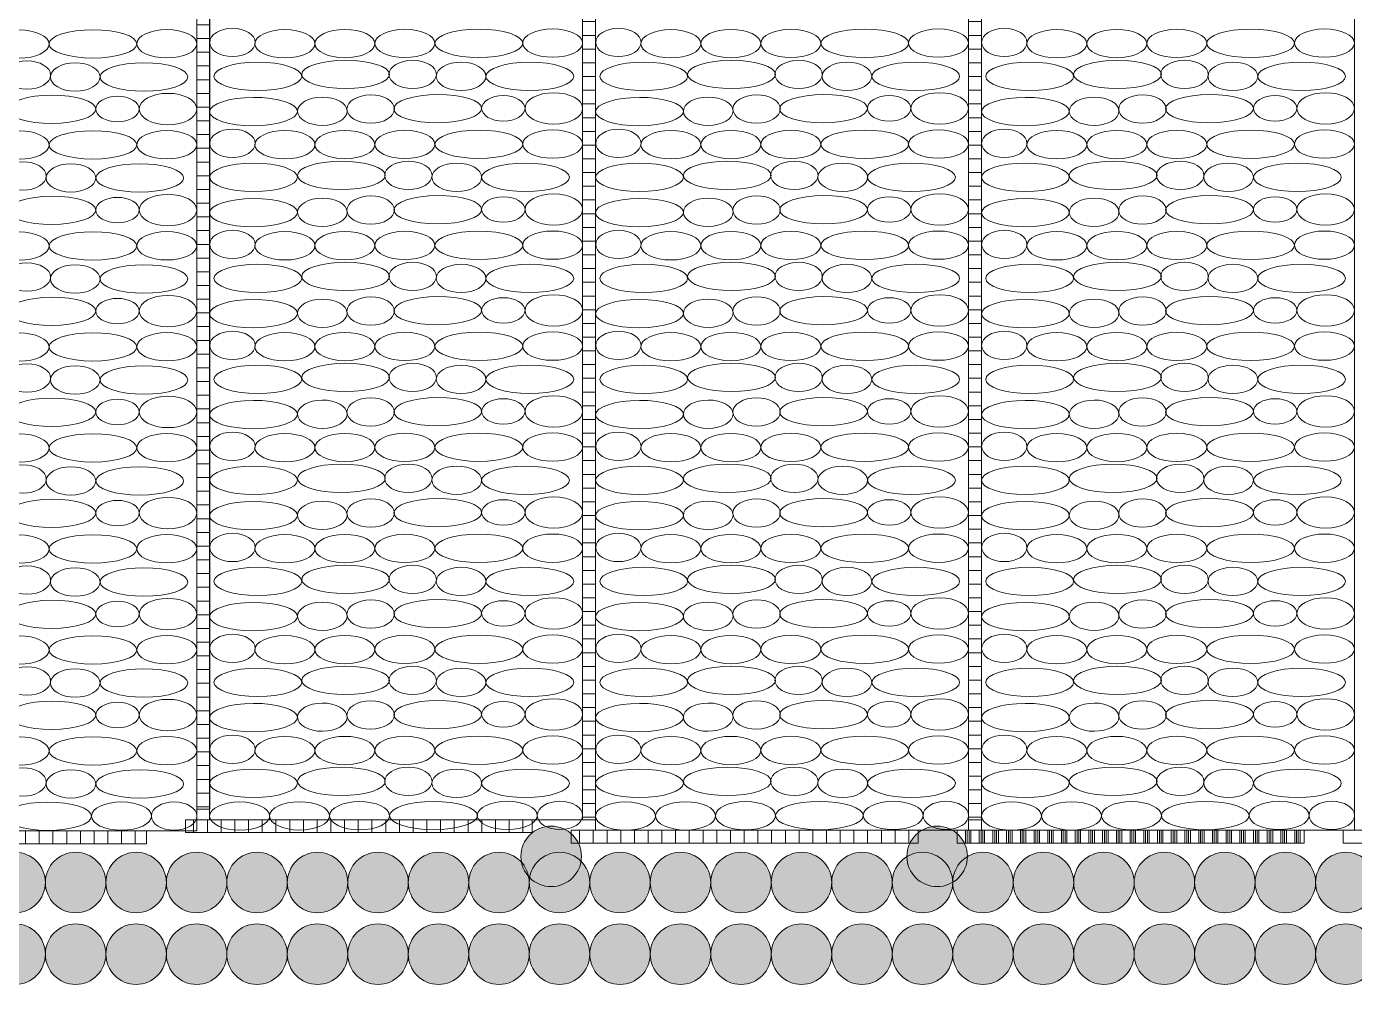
# Model space of a CAD drawing. Header units: inches. Extents: x 523 to 1492, y 69 to 539.
# Drawn here: x 616.72 to 622.86, y 267.58 to 272.01 of the extents above; entities that cross this region are included whole.
import ezdxf

# ---------------------------------------------------------------- set-up
doc = ezdxf.new("R2010")
doc.units = ezdxf.units.IN
doc.header["$MEASUREMENT"] = 0

# ---------------------------------------------------------------- blocks, each defined once
blk = doc.blocks.new('S - 140')
at = {"linetype": 'ByBlock', "lineweight": 15}
h = blk.add_hatch(color=7, dxfattribs=at)
edge = h.paths.add_edge_path()
edge.add_arc((1417, -1396.7), 70, 0, 360)
at = {"color": 7, "linetype": 'ByBlock', "lineweight": 15}
blk.add_circle((1417, -1396.7), 70, dxfattribs=at)
blk = doc.blocks.new('Бут.полосы')
at = {"linetype": 'ByBlock', "lineweight": 15}
h = blk.add_hatch(dxfattribs=at)
h.set_pattern_fill('ANSI31', color=22, scale=0.1, angle=315, style=0)
h.set_pattern_definition([(0, (17.8616, 0.25796), (1e-16, 0.3175), [])])
h.paths.add_polyline_path([(1973.125, -4755.563), (1972.825, -4755.563), (1972.825, -4775.54), (1973.125, -4775.54)])
h = blk.add_hatch(dxfattribs=at)
h.set_pattern_fill('ANSI31', color=22, scale=0.1, angle=315, style=0)
h.set_pattern_definition([(0, (26.79356, 0.01436), (1e-16, 0.3175), [])])
h.paths.add_polyline_path([(1982.056, -4755.806), (1981.756, -4755.806), (1981.756, -4775.784), (1982.056, -4775.784)])
h = blk.add_hatch(dxfattribs=at)
h.set_pattern_fill('ANSI31', color=22, scale=0.1, angle=315, style=0)
h.set_pattern_definition([(0, (35.7254, 0.01436), (1e-16, 0.3175), [])])
h.paths.add_polyline_path([(1990.988, -4755.806), (1990.688, -4755.806), (1990.688, -4775.784), (1990.988, -4775.784)])
h = blk.add_hatch(dxfattribs=at)
h.set_pattern_fill('ANSI31', color=22, scale=0.1, angle=45, style=0)
h.set_pattern_definition([(90, (17.8616, 0.25796), (-0.3175, 6e-17), [])])
h.paths.add_polyline_path([(1980.589, -4776.084), (1980.589, -4775.784), (1972.562, -4775.784), (1972.562, -4776.084)])
h = blk.add_hatch(dxfattribs=at)
h.set_pattern_fill('ANSI31', color=22, scale=0.1, angle=45, style=0)
h.set_pattern_definition([(90, (26.79356, 0.01436), (-0.3175, 6e-17), [])])
h.paths.add_polyline_path([(1989.521, -4776.327), (1989.521, -4776.027), (1981.494, -4776.027), (1981.494, -4776.327)])
h = blk.add_hatch(dxfattribs=at)
h.set_pattern_fill('ANSI31', color=22, scale=0.1, angle=45, style=0)
h.set_pattern_definition([(90, (35.7254, 0.01436), (-0.3175, 6e-17), [])])
h.paths.add_polyline_path([(1998.453, -4776.327), (1998.453, -4776.027), (1990.426, -4776.027), (1990.426, -4776.327)])
h = blk.add_hatch(dxfattribs=at)
h.set_pattern_fill('ANSI31', color=22, scale=0.1, angle=45, style=0)
h.set_pattern_definition([(90, (44.6572, 0.01108), (-0.3175, 6e-17), [])])
h.paths.add_polyline_path([(1998.453, -4776.327), (1998.453, -4776.027), (1990.426, -4776.027), (1990.426, -4776.327)])
h = blk.add_hatch(dxfattribs=at)
h.set_pattern_fill('ANSI31', color=22, scale=0.1, angle=45, style=0)
h.set_pattern_definition([(90, (53.58904, 0.0078), (-0.3175, 6e-17), [])])
h.paths.add_polyline_path([(1998.453, -4776.327), (1998.453, -4776.027), (1990.426, -4776.027), (1990.426, -4776.327)])
h = blk.add_hatch(dxfattribs=at)
h.set_pattern_fill('ANSI31', color=22, scale=0.1, angle=45, style=0)
h.set_pattern_definition([(90, (62.52087, 0.01436), (-0.3175, 6e-17), [])])
h.paths.add_polyline_path([(1998.453, -4776.327), (1998.453, -4776.027), (1990.426, -4776.027), (1990.426, -4776.327)])
at = {"color": 7, "linetype": 'ByBlock', "lineweight": 15}
for points in [[(1973.124, -4775.784), (1981.756, -4775.784), (1981.756, -4691.934), (1973.124, -4691.934)], [(1982.056, -4776.027), (1990.688, -4776.027), (1990.688, -4691.934), (1982.056, -4691.934)], [(1990.988, -4776.027), (1999.62, -4776.027), (1999.62, -4691.934), (1990.988, -4691.934)]]:
    blk.add_lwpolyline(points, close=True, dxfattribs=at)
at = {"color": 22, "linetype": 'ByBlock', "lineweight": 15}
for points in [[(1973.125, -4755.563), (1972.825, -4755.563), (1972.825, -4775.54), (1973.125, -4775.54)], [(1982.056, -4755.806), (1981.756, -4755.806), (1981.756, -4775.784), (1982.056, -4775.784)], [(1990.988, -4755.806), (1990.688, -4755.806), (1990.688, -4775.784), (1990.988, -4775.784)], [(1980.589, -4776.084), (1980.589, -4775.784), (1972.562, -4775.784), (1972.562, -4776.084)], [(1989.521, -4776.327), (1989.521, -4776.027), (1981.494, -4776.027), (1981.494, -4776.327)], [(1998.453, -4776.327), (1998.453, -4776.027), (1990.426, -4776.027), (1990.426, -4776.327)], [(2007.385, -4776.327), (2007.385, -4776.027), (1999.358, -4776.027), (1999.358, -4776.327)]]:
    blk.add_lwpolyline(points, close=True, dxfattribs=at)
at = {"color": 253, "linetype": 'ByBlock', "lineweight": 15}
for centre, major_axis, ratio in [((1973.652, -4757.795), (-0.525, 0), 0.625314), ((1974.867, -4757.826), (0.694, 0), 0.47197), ((1976.255, -4757.822), (0.694, 0), 0.47197), ((1977.643, -4757.818), (0.694, 0), 0.47197), ((1979.353, -4757.815), (1.016, 0), 0.322367), ((1981.063, -4757.811), (0.694, 0), 0.47197), ((1982.584, -4757.795), (-0.525, 0), 0.625314), ((1983.799, -4757.826), (0.694, 0), 0.47197), ((1985.187, -4757.822), (0.694, 0), 0.47197), ((1986.575, -4757.818), (0.694, 0), 0.47197), ((1988.285, -4757.815), (1.016, 0), 0.322367), ((1989.994, -4757.811), (0.694, 0), 0.47197), ((1991.516, -4757.795), (-0.525, 0), 0.625314), ((1992.731, -4757.826), (0.694, 0), 0.47197), ((1994.119, -4757.822), (0.694, 0), 0.47197), ((1995.507, -4757.818), (0.694, 0), 0.47197), ((1997.216, -4757.815), (1.016, 0), 0.322367), ((1998.926, -4757.811), (0.694, 0), 0.47197), ((1974.239, -4758.58), (1.016, 0), 0.322367), ((1976.271, -4758.535), (1.016, 0), 0.322367), ((1977.823, -4758.535), (0.549, 0), 0.596748), ((1980.534, -4758.58), (1.016, 0), 0.322367), ((1983.171, -4758.58), (1.016, 0), 0.322367), ((1985.203, -4758.535), (1.016, 0), 0.322367), ((1986.755, -4758.535), (0.549, 0), 0.596748), ((1989.466, -4758.58), (1.016, 0), 0.322367), ((1992.103, -4758.58), (1.016, 0), 0.322367), ((1994.135, -4758.535), (1.016, 0), 0.322367), ((1995.687, -4758.535), (0.549, 0), 0.596748), ((1998.397, -4758.58), (1.016, 0), 0.322367), ((1975.732, -4759.387), (0.575, 0.003), 0.569135), ((1979.921, -4759.321), (-0.502, 0), 0.586261), ((1981.09, -4759.321), (-0.667, 0), 0.543772), ((1984.664, -4759.387), (0.575, 0.003), 0.569135), ((1988.853, -4759.321), (-0.502, 0), 0.586261), ((1990.022, -4759.321), (-0.667, 0), 0.543772), ((1993.595, -4759.387), (0.575, 0.003), 0.569135), ((1997.784, -4759.321), (-0.502, 0), 0.586261), ((1998.953, -4759.321), (-0.667, 0), 0.543772), ((1973.652, -4760.131), (-0.525, 0), 0.625314), ((1974.867, -4760.162), (0.694, 0), 0.47197), ((1976.255, -4760.159), (0.694, 0), 0.47197), ((1977.643, -4760.155), (0.694, 0), 0.47197), ((1979.353, -4760.152), (1.016, 0), 0.322367), ((1981.063, -4760.148), (0.694, 0), 0.47197), ((1982.584, -4760.131), (-0.525, 0), 0.625314), ((1983.799, -4760.162), (0.694, 0), 0.47197), ((1985.187, -4760.159), (0.694, 0), 0.47197), ((1986.575, -4760.155), (0.694, 0), 0.47197), ((1988.285, -4760.152), (1.016, 0), 0.322367), ((1989.994, -4760.148), (0.694, 0), 0.47197), ((1991.516, -4760.131), (-0.525, 0), 0.625314), ((1992.731, -4760.162), (0.694, 0), 0.47197), ((1994.119, -4760.159), (0.694, 0), 0.47197), ((1995.507, -4760.155), (0.694, 0), 0.47197), ((1997.216, -4760.152), (1.016, 0), 0.322367), ((1998.926, -4760.148), (0.694, 0), 0.47197), ((1974.141, -4760.917), (1.016, 0), 0.322367), ((1976.173, -4760.872), (1.016, 0), 0.322367), ((1977.724, -4760.872), (0.549, 0), 0.596748), ((1980.435, -4760.917), (1.016, 0), 0.322367), ((1983.072, -4760.917), (1.016, 0), 0.322367), ((1985.104, -4760.872), (1.016, 0), 0.322367), ((1986.656, -4760.872), (0.549, 0), 0.596748), ((1989.367, -4760.917), (1.016, 0), 0.322367), ((1992.004, -4760.917), (1.016, 0), 0.322367), ((1994.036, -4760.872), (1.016, 0), 0.322367), ((1995.588, -4760.872), (0.549, 0), 0.596748), ((1998.299, -4760.917), (1.016, 0), 0.322367), ((1975.732, -4761.726), (0.575, 0.003), 0.569135), ((1979.921, -4761.661), (-0.502, 0), 0.586261), ((1981.09, -4761.661), (-0.667, 0), 0.543772), ((1984.664, -4761.726), (0.575, 0.003), 0.569135), ((1988.853, -4761.661), (-0.502, 0), 0.586261), ((1990.022, -4761.661), (-0.667, 0), 0.543772), ((1993.595, -4761.726), (0.575, 0.003), 0.569135), ((1997.784, -4761.661), (-0.502, 0), 0.586261), ((1998.953, -4761.661), (-0.667, 0), 0.543772), ((1973.652, -4762.47), (-0.525, 0), 0.625314), ((1979.353, -4762.491), (1.016, 0), 0.322367), ((1981.063, -4762.487), (0.694, 0), 0.47197), ((1982.584, -4762.47), (-0.525, 0), 0.625314), ((1988.285, -4762.491), (1.016, 0), 0.322367), ((1989.994, -4762.487), (0.694, 0), 0.47197), ((1991.516, -4762.47), (-0.525, 0), 0.625314), ((1997.216, -4762.491), (1.016, 0), 0.322367), ((1998.926, -4762.487), (0.694, 0), 0.47197), ((1974.867, -4762.502), (0.694, 0), 0.47197), ((1976.255, -4762.498), (0.694, 0), 0.47197), ((1977.643, -4762.494), (0.694, 0), 0.47197), ((1983.799, -4762.502), (0.694, 0), 0.47197), ((1985.187, -4762.498), (0.694, 0), 0.47197), ((1986.575, -4762.494), (0.694, 0), 0.47197), ((1992.731, -4762.502), (0.694, 0), 0.47197), ((1994.119, -4762.498), (0.694, 0), 0.47197), ((1995.507, -4762.494), (0.694, 0), 0.47197), ((1974.239, -4763.256), (1.016, 0), 0.322367), ((1976.271, -4763.211), (1.016, 0), 0.322367), ((1977.823, -4763.211), (0.549, 0), 0.596748), ((1980.534, -4763.256), (1.016, 0), 0.322367), ((1983.171, -4763.256), (1.016, 0), 0.322367), ((1985.203, -4763.211), (1.016, 0), 0.322367), ((1986.755, -4763.211), (0.549, 0), 0.596748), ((1989.466, -4763.256), (1.016, 0), 0.322367), ((1992.103, -4763.256), (1.016, 0), 0.322367), ((1994.135, -4763.211), (1.016, 0), 0.322367), ((1995.687, -4763.211), (0.549, 0), 0.596748), ((1998.397, -4763.256), (1.016, 0), 0.322367), ((1981.09, -4763.997), (-0.667, 0), 0.543772), ((1990.022, -4763.997), (-0.667, 0), 0.543772), ((1998.953, -4763.997), (-0.667, 0), 0.543772), ((1975.732, -4764.062), (0.575, 0.003), 0.569135), ((1979.921, -4763.997), (-0.502, 0), 0.586261), ((1984.664, -4764.062), (0.575, 0.003), 0.569135), ((1988.853, -4763.997), (-0.502, 0), 0.586261), ((1993.595, -4764.062), (0.575, 0.003), 0.569135), ((1997.784, -4763.997), (-0.502, 0), 0.586261), ((1973.652, -4764.807), (-0.525, 0), 0.625314), ((1974.867, -4764.838), (0.694, 0), 0.47197), ((1976.255, -4764.834), (0.694, 0), 0.47197), ((1977.643, -4764.831), (0.694, 0), 0.47197), ((1979.353, -4764.828), (1.016, 0), 0.322367), ((1981.063, -4764.824), (0.694, 0), 0.47197), ((1982.584, -4764.807), (-0.525, 0), 0.625314), ((1983.799, -4764.838), (0.694, 0), 0.47197), ((1985.187, -4764.834), (0.694, 0), 0.47197), ((1986.575, -4764.831), (0.694, 0), 0.47197), ((1988.285, -4764.828), (1.016, 0), 0.322367), ((1989.994, -4764.824), (0.694, 0), 0.47197), ((1991.516, -4764.807), (-0.525, 0), 0.625314), ((1992.731, -4764.838), (0.694, 0), 0.47197), ((1994.119, -4764.834), (0.694, 0), 0.47197), ((1995.507, -4764.831), (0.694, 0), 0.47197), ((1997.216, -4764.828), (1.016, 0), 0.322367), ((1998.926, -4764.824), (0.694, 0), 0.47197), ((1976.271, -4765.548), (1.016, 0), 0.322367), ((1977.823, -4765.548), (0.549, 0), 0.596748), ((1985.203, -4765.548), (1.016, 0), 0.322367), ((1986.755, -4765.548), (0.549, 0), 0.596748), ((1994.135, -4765.548), (1.016, 0), 0.322367), ((1995.687, -4765.548), (0.549, 0), 0.596748), ((1974.239, -4765.593), (1.016, 0), 0.322367), ((1980.534, -4765.593), (1.016, 0), 0.322367), ((1983.171, -4765.593), (1.016, 0), 0.322367), ((1989.466, -4765.593), (1.016, 0), 0.322367), ((1992.103, -4765.593), (1.016, 0), 0.322367), ((1998.397, -4765.593), (1.016, 0), 0.322367), ((1975.732, -4766.399), (0.575, 0.003), 0.569135), ((1979.921, -4766.334), (-0.502, 0), 0.586261), ((1981.09, -4766.334), (-0.667, 0), 0.543772), ((1984.664, -4766.399), (0.575, 0.003), 0.569135), ((1988.853, -4766.334), (-0.502, 0), 0.586261), ((1990.022, -4766.334), (-0.667, 0), 0.543772), ((1993.595, -4766.399), (0.575, 0.003), 0.569135), ((1997.784, -4766.334), (-0.502, 0), 0.586261), ((1998.953, -4766.334), (-0.667, 0), 0.543772), ((1973.652, -4767.144), (-0.525, 0), 0.625314), ((1974.867, -4767.175), (0.694, 0), 0.47197), ((1976.255, -4767.171), (0.694, 0), 0.47197), ((1977.643, -4767.167), (0.694, 0), 0.47197), ((1979.353, -4767.164), (1.016, 0), 0.322367), ((1981.063, -4767.161), (0.694, 0), 0.47197), ((1982.584, -4767.144), (-0.525, 0), 0.625314), ((1983.799, -4767.175), (0.694, 0), 0.47197), ((1985.187, -4767.171), (0.694, 0), 0.47197), ((1986.575, -4767.167), (0.694, 0), 0.47197), ((1988.285, -4767.164), (1.016, 0), 0.322367), ((1989.994, -4767.161), (0.694, 0), 0.47197), ((1991.516, -4767.144), (-0.525, 0), 0.625314), ((1992.731, -4767.175), (0.694, 0), 0.47197), ((1994.119, -4767.171), (0.694, 0), 0.47197), ((1995.507, -4767.167), (0.694, 0), 0.47197), ((1997.216, -4767.164), (1.016, 0), 0.322367), ((1998.926, -4767.161), (0.694, 0), 0.47197), ((1974.141, -4767.929), (1.016, 0), 0.322367), ((1976.173, -4767.884), (1.016, 0), 0.322367), ((1977.724, -4767.884), (0.549, 0), 0.596748), ((1980.435, -4767.929), (1.016, 0), 0.322367), ((1983.072, -4767.929), (1.016, 0), 0.322367), ((1985.104, -4767.884), (1.016, 0), 0.322367), ((1986.656, -4767.884), (0.549, 0), 0.596748), ((1989.367, -4767.929), (1.016, 0), 0.322367), ((1992.004, -4767.929), (1.016, 0), 0.322367), ((1994.036, -4767.884), (1.016, 0), 0.322367), ((1995.588, -4767.884), (0.549, 0), 0.596748), ((1998.299, -4767.929), (1.016, 0), 0.322367), ((1981.09, -4768.673), (-0.667, 0), 0.543772), ((1990.022, -4768.673), (-0.667, 0), 0.543772), ((1998.953, -4768.673), (-0.667, 0), 0.543772), ((1975.732, -4768.738), (0.575, 0.003), 0.569135), ((1979.921, -4768.673), (-0.502, 0), 0.586261), ((1984.664, -4768.738), (0.575, 0.003), 0.569135), ((1988.853, -4768.673), (-0.502, 0), 0.586261), ((1993.595, -4768.738), (0.575, 0.003), 0.569135), ((1997.784, -4768.673), (-0.502, 0), 0.586261), ((1973.652, -4769.483), (-0.525, 0), 0.625314), ((1974.867, -4769.514), (0.694, 0), 0.47197), ((1976.255, -4769.51), (0.694, 0), 0.47197), ((1977.643, -4769.506), (0.694, 0), 0.47197), ((1979.353, -4769.503), (1.016, 0), 0.322367), ((1981.063, -4769.5), (0.694, 0), 0.47197), ((1982.584, -4769.483), (-0.525, 0), 0.625314), ((1983.799, -4769.514), (0.694, 0), 0.47197), ((1985.187, -4769.51), (0.694, 0), 0.47197), ((1986.575, -4769.506), (0.694, 0), 0.47197), ((1988.285, -4769.503), (1.016, 0), 0.322367), ((1989.994, -4769.5), (0.694, 0), 0.47197), ((1991.516, -4769.483), (-0.525, 0), 0.625314), ((1992.731, -4769.514), (0.694, 0), 0.47197), ((1994.119, -4769.51), (0.694, 0), 0.47197), ((1995.507, -4769.506), (0.694, 0), 0.47197), ((1997.216, -4769.503), (1.016, 0), 0.322367), ((1998.926, -4769.5), (0.694, 0), 0.47197), ((1974.239, -4770.269), (1.016, 0), 0.322367), ((1976.271, -4770.223), (1.016, 0), 0.322367), ((1977.823, -4770.223), (0.549, 0), 0.596748), ((1980.534, -4770.269), (1.016, 0), 0.322367), ((1983.171, -4770.269), (1.016, 0), 0.322367), ((1985.203, -4770.223), (1.016, 0), 0.322367), ((1986.755, -4770.223), (0.549, 0), 0.596748), ((1989.466, -4770.269), (1.016, 0), 0.322367), ((1992.103, -4770.269), (1.016, 0), 0.322367), ((1994.135, -4770.223), (1.016, 0), 0.322367), ((1995.687, -4770.223), (0.549, 0), 0.596748), ((1998.397, -4770.269), (1.016, 0), 0.322367), ((1975.732, -4771.075), (0.575, 0.003), 0.569135), ((1979.921, -4771.01), (-0.502, 0), 0.586261), ((1981.09, -4771.01), (-0.667, 0), 0.543772), ((1984.664, -4771.075), (0.575, 0.003), 0.569135), ((1988.853, -4771.01), (-0.502, 0), 0.586261), ((1990.022, -4771.01), (-0.667, 0), 0.543772), ((1993.595, -4771.075), (0.575, 0.003), 0.569135), ((1997.784, -4771.01), (-0.502, 0), 0.586261), ((1998.953, -4771.01), (-0.667, 0), 0.543772), ((1973.652, -4771.82), (-0.525, 0), 0.625314), ((1974.867, -4771.851), (0.694, 0), 0.47197), ((1976.255, -4771.847), (0.694, 0), 0.47197), ((1977.643, -4771.843), (0.694, 0), 0.47197), ((1979.353, -4771.84), (1.016, 0), 0.322367), ((1981.063, -4771.836), (0.694, 0), 0.47197), ((1982.584, -4771.82), (-0.525, 0), 0.625314), ((1983.799, -4771.851), (0.694, 0), 0.47197), ((1985.187, -4771.847), (0.694, 0), 0.47197), ((1986.575, -4771.843), (0.694, 0), 0.47197), ((1988.285, -4771.84), (1.016, 0), 0.322367), ((1989.994, -4771.836), (0.694, 0), 0.47197), ((1991.516, -4771.82), (-0.525, 0), 0.625314), ((1992.731, -4771.851), (0.694, 0), 0.47197), ((1994.119, -4771.847), (0.694, 0), 0.47197), ((1995.507, -4771.843), (0.694, 0), 0.47197), ((1997.216, -4771.84), (1.016, 0), 0.322367), ((1998.926, -4771.836), (0.694, 0), 0.47197), ((1974.239, -4772.605), (1.016, 0), 0.322367), ((1976.271, -4772.56), (1.016, 0), 0.322367), ((1977.823, -4772.56), (0.549, 0), 0.596748), ((1980.534, -4772.605), (1.016, 0), 0.322367), ((1983.171, -4772.605), (1.016, 0), 0.322367), ((1985.203, -4772.56), (1.016, 0), 0.322367), ((1986.755, -4772.56), (0.549, 0), 0.596748), ((1989.466, -4772.605), (1.016, 0), 0.322367), ((1992.103, -4772.605), (1.016, 0), 0.322367), ((1994.135, -4772.56), (1.016, 0), 0.322367), ((1995.687, -4772.56), (0.549, 0), 0.596748), ((1998.397, -4772.605), (1.016, 0), 0.322367), ((1975.732, -4773.411), (0.575, 0.003), 0.569135), ((1979.921, -4773.346), (-0.502, 0), 0.586261), ((1981.09, -4773.346), (-0.667, 0), 0.543772), ((1984.664, -4773.411), (0.575, 0.003), 0.569135), ((1988.853, -4773.346), (-0.502, 0), 0.586261), ((1990.022, -4773.346), (-0.667, 0), 0.543772), ((1993.595, -4773.411), (0.575, 0.003), 0.569135), ((1997.784, -4773.346), (-0.502, 0), 0.586261), ((1998.953, -4773.346), (-0.667, 0), 0.543772), ((1973.652, -4774.156), (-0.525, 0), 0.625314), ((1982.584, -4774.156), (-0.525, 0), 0.625314), ((1991.516, -4774.156), (-0.525, 0), 0.625314), ((1974.867, -4774.187), (0.694, 0), 0.47197), ((1976.255, -4774.183), (0.694, 0), 0.47197), ((1977.643, -4774.18), (0.694, 0), 0.47197), ((1979.353, -4774.177), (1.016, 0), 0.322367), ((1981.063, -4774.173), (0.694, 0), 0.47197), ((1983.799, -4774.187), (0.694, 0), 0.47197), ((1985.187, -4774.183), (0.694, 0), 0.47197), ((1986.575, -4774.18), (0.694, 0), 0.47197), ((1988.285, -4774.177), (1.016, 0), 0.322367), ((1989.994, -4774.173), (0.694, 0), 0.47197), ((1992.731, -4774.187), (0.694, 0), 0.47197), ((1994.119, -4774.183), (0.694, 0), 0.47197), ((1995.507, -4774.18), (0.694, 0), 0.47197), ((1997.216, -4774.177), (1.016, 0), 0.322367), ((1998.926, -4774.173), (0.694, 0), 0.47197), ((1974.141, -4774.942), (1.016, 0), 0.322367), ((1976.173, -4774.897), (1.016, 0), 0.322367), ((1977.724, -4774.897), (0.549, 0), 0.596748), ((1980.435, -4774.942), (1.016, 0), 0.322367), ((1983.072, -4774.942), (1.016, 0), 0.322367), ((1985.104, -4774.897), (1.016, 0), 0.322367), ((1986.656, -4774.897), (0.549, 0), 0.596748), ((1989.367, -4774.942), (1.016, 0), 0.322367), ((1992.004, -4774.942), (1.016, 0), 0.322367), ((1994.036, -4774.897), (1.016, 0), 0.322367), ((1995.588, -4774.897), (0.549, 0), 0.596748), ((1998.299, -4774.942), (1.016, 0), 0.322367), ((1973.818, -4775.7), (0.694, 0), 0.47197), ((1975.206, -4775.696), (0.694, 0), 0.47197), ((1976.594, -4775.692), (0.694, 0), 0.47197), ((1978.304, -4775.689), (1.016, 0), 0.322367), ((1980.013, -4775.685), (0.694, 0), 0.47197), ((1981.232, -4775.685), (-0.525, 0), 0.625314), ((1982.75, -4775.7), (0.694, 0), 0.47197), ((1984.138, -4775.696), (0.694, 0), 0.47197), ((1985.526, -4775.692), (0.694, 0), 0.47197), ((1987.236, -4775.689), (1.016, 0), 0.322367), ((1988.945, -4775.685), (0.694, 0), 0.47197), ((1990.164, -4775.685), (-0.525, 0), 0.625314), ((1991.682, -4775.7), (0.694, 0), 0.47197), ((1993.07, -4775.696), (0.694, 0), 0.47197), ((1994.458, -4775.692), (0.694, 0), 0.47197), ((1996.167, -4775.689), (1.016, 0), 0.322367), ((1997.877, -4775.685), (0.694, 0), 0.47197), ((1999.096, -4775.685), (-0.525, 0), 0.625314)]:
    blk.add_ellipse(centre, major_axis=major_axis, ratio=ratio, dxfattribs=at)
at = {"color": 253, "linetype": 'ByBlock', "lineweight": 15, "extrusion": (0, 0, -1)}
for centre, major_axis, ratio in [((1978.942, -4758.58), (-0.575, 0), 0.569135), ((1987.874, -4758.58), (-0.575, 0), 0.569135), ((1996.806, -4758.58), (-0.575, 0), 0.569135), ((1974.14, -4759.395), (-1.016, -0.005), 0.322367), ((1976.851, -4759.336), (-0.549, -0.003), 0.596748), ((1978.402, -4759.327), (-1.016, -0.005), 0.322367), ((1983.072, -4759.395), (-1.016, -0.005), 0.322367), ((1985.782, -4759.336), (-0.549, -0.003), 0.596748), ((1987.334, -4759.327), (-1.016, -0.005), 0.322367), ((1992.004, -4759.395), (-1.016, -0.005), 0.322367), ((1994.714, -4759.336), (-0.549, -0.003), 0.596748), ((1996.266, -4759.327), (-1.016, -0.005), 0.322367), ((1978.844, -4760.917), (-0.575, 0), 0.569135), ((1987.775, -4760.917), (-0.575, 0), 0.569135), ((1996.707, -4760.917), (-0.575, 0), 0.569135), ((1974.14, -4761.734), (-1.016, -0.005), 0.322367), ((1976.851, -4761.675), (-0.549, -0.003), 0.596748), ((1978.402, -4761.667), (-1.016, -0.005), 0.322367), ((1983.072, -4761.734), (-1.016, -0.005), 0.322367), ((1985.782, -4761.675), (-0.549, -0.003), 0.596748), ((1987.334, -4761.667), (-1.016, -0.005), 0.322367), ((1992.004, -4761.734), (-1.016, -0.005), 0.322367), ((1994.714, -4761.675), (-0.549, -0.003), 0.596748), ((1996.266, -4761.667), (-1.016, -0.005), 0.322367), ((1978.942, -4763.256), (-0.575, 0), 0.569135), ((1987.874, -4763.256), (-0.575, 0), 0.569135), ((1996.806, -4763.256), (-0.575, 0), 0.569135), ((1976.851, -4764.011), (-0.549, -0.003), 0.596748), ((1978.402, -4764.003), (-1.016, -0.005), 0.322367), ((1985.782, -4764.011), (-0.549, -0.003), 0.596748), ((1987.334, -4764.003), (-1.016, -0.005), 0.322367), ((1994.714, -4764.011), (-0.549, -0.003), 0.596748), ((1996.266, -4764.003), (-1.016, -0.005), 0.322367), ((1974.14, -4764.071), (-1.016, -0.005), 0.322367), ((1983.072, -4764.071), (-1.016, -0.005), 0.322367), ((1992.004, -4764.071), (-1.016, -0.005), 0.322367), ((1978.942, -4765.593), (-0.575, 0), 0.569135), ((1987.874, -4765.593), (-0.575, 0), 0.569135), ((1996.806, -4765.593), (-0.575, 0), 0.569135), ((1974.14, -4766.407), (-1.016, -0.005), 0.322367), ((1976.851, -4766.348), (-0.549, -0.003), 0.596748), ((1978.402, -4766.34), (-1.016, -0.005), 0.322367), ((1983.072, -4766.407), (-1.016, -0.005), 0.322367), ((1985.782, -4766.348), (-0.549, -0.003), 0.596748), ((1987.334, -4766.34), (-1.016, -0.005), 0.322367), ((1992.004, -4766.407), (-1.016, -0.005), 0.322367), ((1994.714, -4766.348), (-0.549, -0.003), 0.596748), ((1996.266, -4766.34), (-1.016, -0.005), 0.322367), ((1978.844, -4767.929), (-0.575, 0), 0.569135), ((1987.775, -4767.929), (-0.575, 0), 0.569135), ((1996.707, -4767.929), (-0.575, 0), 0.569135), ((1974.14, -4768.746), (-1.016, -0.005), 0.322367), ((1976.851, -4768.687), (-0.549, -0.003), 0.596748), ((1978.402, -4768.679), (-1.016, -0.005), 0.322367), ((1983.072, -4768.746), (-1.016, -0.005), 0.322367), ((1985.782, -4768.687), (-0.549, -0.003), 0.596748), ((1987.334, -4768.679), (-1.016, -0.005), 0.322367), ((1992.004, -4768.746), (-1.016, -0.005), 0.322367), ((1994.714, -4768.687), (-0.549, -0.003), 0.596748), ((1996.266, -4768.679), (-1.016, -0.005), 0.322367), ((1978.942, -4770.269), (-0.575, 0), 0.569135), ((1987.874, -4770.269), (-0.575, 0), 0.569135), ((1996.806, -4770.269), (-0.575, 0), 0.569135), ((1974.14, -4771.083), (-1.016, -0.005), 0.322367), ((1976.851, -4771.024), (-0.549, -0.003), 0.596748), ((1978.402, -4771.016), (-1.016, -0.005), 0.322367), ((1983.072, -4771.083), (-1.016, -0.005), 0.322367), ((1985.782, -4771.024), (-0.549, -0.003), 0.596748), ((1987.334, -4771.016), (-1.016, -0.005), 0.322367), ((1992.004, -4771.083), (-1.016, -0.005), 0.322367), ((1994.714, -4771.024), (-0.549, -0.003), 0.596748), ((1996.266, -4771.016), (-1.016, -0.005), 0.322367), ((1978.942, -4772.605), (-0.575, 0), 0.569135), ((1987.874, -4772.605), (-0.575, 0), 0.569135), ((1996.806, -4772.605), (-0.575, 0), 0.569135), ((1974.14, -4773.42), (-1.016, -0.005), 0.322367), ((1976.851, -4773.36), (-0.549, -0.003), 0.596748), ((1978.402, -4773.352), (-1.016, -0.005), 0.322367), ((1983.072, -4773.42), (-1.016, -0.005), 0.322367), ((1985.782, -4773.36), (-0.549, -0.003), 0.596748), ((1987.334, -4773.352), (-1.016, -0.005), 0.322367), ((1992.004, -4773.42), (-1.016, -0.005), 0.322367), ((1994.714, -4773.36), (-0.549, -0.003), 0.596748), ((1996.266, -4773.352), (-1.016, -0.005), 0.322367), ((1978.844, -4774.942), (-0.575, 0), 0.569135), ((1987.775, -4774.942), (-0.575, 0), 0.569135), ((1996.707, -4774.942), (-0.575, 0), 0.569135)]:
    blk.add_ellipse(centre, major_axis=major_axis, ratio=ratio, dxfattribs=at)
at = {"color": 7, "linetype": 'ByBlock', "lineweight": 15, "xscale": 0.009999999999990905, "yscale": 0.009999999999990905, "zscale": 0.009999999999990905}
for p in [(1966.859, -4762.666), (1975.791, -4762.666)]:
    blk.add_blockref('S - 140', p, dxfattribs=at)
blk = doc.blocks.new('Бут.дорожка 8м')
at = {"linetype": 'ByBlock', "lineweight": 15}
h = blk.add_hatch(dxfattribs=at)
h.set_pattern_fill('ANSI31', color=22, scale=0.1, angle=45, style=0)
h.set_pattern_definition([(90, (0, 0), (-0.3175, 6e-17), [])])
h.paths.add_polyline_path([(1962.728, -4776.342), (1962.728, -4776.042), (1954.701, -4776.042), (1954.701, -4776.342)])
at = {"color": 7, "linetype": 'ByBlock', "lineweight": 15}
blk.add_lwpolyline([(1955.263, -4776.042), (1963.895, -4776.042), (1963.895, -4691.934), (1955.263, -4691.934)], close=True, dxfattribs=at)
at = {"color": 22, "linetype": 'ByBlock', "lineweight": 15}
blk.add_lwpolyline([(1962.728, -4776.342), (1962.728, -4776.042), (1954.701, -4776.042), (1954.701, -4776.342)], close=True, dxfattribs=at)
at = {"color": 253, "linetype": 'ByBlock', "lineweight": 15}
for centre, major_axis, ratio in [((1959.781, -4757.833), (0.694, 0), 0.47197), ((1961.491, -4757.829), (1.016, 0), 0.322367), ((1963.201, -4757.826), (0.694, 0), 0.47197), ((1959.962, -4758.55), (0.549, 0), 0.596748), ((1962.672, -4758.595), (1.016, 0), 0.322367), ((1962.059, -4759.336), (-0.502, 0), 0.586261), ((1963.228, -4759.336), (-0.667, 0), 0.543772), ((1959.781, -4760.169), (0.694, 0), 0.47197), ((1961.491, -4760.166), (1.016, 0), 0.322367), ((1963.201, -4760.163), (0.694, 0), 0.47197), ((1959.863, -4760.886), (0.549, 0), 0.596748), ((1962.573, -4760.931), (1.016, 0), 0.322367), ((1962.059, -4761.675), (-0.502, 0), 0.586261), ((1963.228, -4761.675), (-0.667, 0), 0.543772), ((1959.781, -4762.508), (0.694, 0), 0.47197), ((1961.491, -4762.505), (1.016, 0), 0.322367), ((1963.201, -4762.502), (0.694, 0), 0.47197), ((1959.962, -4763.225), (0.549, 0), 0.596748), ((1962.672, -4763.27), (1.016, 0), 0.322367), ((1963.228, -4764.012), (-0.667, 0), 0.543772), ((1962.059, -4764.012), (-0.502, 0), 0.586261), ((1959.781, -4764.845), (0.694, 0), 0.47197), ((1961.491, -4764.842), (1.016, 0), 0.322367), ((1963.201, -4764.838), (0.694, 0), 0.47197), ((1959.962, -4765.562), (0.549, 0), 0.596748), ((1962.672, -4765.607), (1.016, 0), 0.322367), ((1962.059, -4766.348), (-0.502, 0), 0.586261), ((1963.228, -4766.348), (-0.667, 0), 0.543772), ((1959.781, -4767.182), (0.694, 0), 0.47197), ((1961.491, -4767.179), (1.016, 0), 0.322367), ((1963.201, -4767.175), (0.694, 0), 0.47197), ((1959.863, -4767.899), (0.549, 0), 0.596748), ((1962.573, -4767.944), (1.016, 0), 0.322367), ((1962.059, -4768.687), (-0.502, 0), 0.586261), ((1963.228, -4768.687), (-0.667, 0), 0.543772), ((1959.781, -4769.521), (0.694, 0), 0.47197), ((1961.491, -4769.518), (1.016, 0), 0.322367), ((1963.201, -4769.514), (0.694, 0), 0.47197), ((1959.962, -4770.238), (0.549, 0), 0.596748), ((1962.672, -4770.283), (1.016, 0), 0.322367), ((1962.059, -4771.024), (-0.502, 0), 0.586261), ((1963.228, -4771.024), (-0.667, 0), 0.543772), ((1959.781, -4771.857), (0.694, 0), 0.47197), ((1961.491, -4771.854), (1.016, 0), 0.322367), ((1963.201, -4771.851), (0.694, 0), 0.47197), ((1959.962, -4772.574), (0.549, 0), 0.596748), ((1962.672, -4772.62), (1.016, 0), 0.322367), ((1962.059, -4773.361), (-0.502, 0), 0.586261), ((1963.228, -4773.361), (-0.667, 0), 0.543772), ((1959.781, -4774.194), (0.694, 0), 0.47197), ((1961.491, -4774.191), (1.016, 0), 0.322367), ((1963.201, -4774.187), (0.694, 0), 0.47197), ((1959.863, -4774.911), (0.549, 0), 0.596748), ((1962.573, -4774.956), (1.016, 0), 0.322367), ((1960.442, -4775.703), (1.016, 0), 0.322367), ((1962.152, -4775.7), (0.694, 0), 0.47197), ((1963.37, -4775.7), (-0.525, 0), 0.625314)]:
    blk.add_ellipse(centre, major_axis=major_axis, ratio=ratio, dxfattribs=at)
at = {"color": 253, "linetype": 'ByBlock', "lineweight": 15, "extrusion": (0, 0, -1)}
for centre, major_axis, ratio in [((1961.081, -4758.595), (-0.575, 0), 0.569135), ((1960.541, -4759.342), (-1.016, -0.005), 0.322367), ((1960.982, -4760.931), (-0.575, 0), 0.569135), ((1960.541, -4761.681), (-1.016, -0.005), 0.322367), ((1961.081, -4763.27), (-0.575, 0), 0.569135), ((1960.541, -4764.018), (-1.016, -0.005), 0.322367), ((1961.081, -4765.607), (-0.575, 0), 0.569135), ((1960.541, -4766.354), (-1.016, -0.005), 0.322367), ((1960.982, -4767.944), (-0.575, 0), 0.569135), ((1960.541, -4768.693), (-1.016, -0.005), 0.322367), ((1961.081, -4770.283), (-0.575, 0), 0.569135), ((1960.541, -4771.03), (-1.016, -0.005), 0.322367), ((1961.081, -4772.62), (-0.575, 0), 0.569135), ((1960.541, -4773.367), (-1.016, -0.005), 0.322367), ((1960.982, -4774.956), (-0.575, 0), 0.569135)]:
    blk.add_ellipse(centre, major_axis=major_axis, ratio=ratio, dxfattribs=at)
blk = doc.blocks.new('Бутовая 8м + прорывной')
at = {"color": 7, "linetype": 'ByBlock', "lineweight": 15}
for name, p in [('Бут.дорожка 8м', (8.932, -12)), ('Бут.полосы', (0, -12))]:
    blk.add_blockref(name, p, dxfattribs=at)

msp = doc.modelspace()

# ---------------------------------------------------------------- block references
at = {"color": 7, "linetype": 'ByBlock', "lineweight": 15}
for name, p, xscale, yscale, zscale in [('Бутовая 8м + прорывной', (222.9396, 1225.8997), 0.2000000000000455, 0.2000000000000455, 0.2000000000000455), ('S - 140', (613.8299, 270.8454), 0.001999999999952706, 0.001999999999952706, 0.001999999999952706), ('S - 140', (614.1099, 270.8454), 0.001999999999952706, 0.001999999999952706, 0.001999999999952706), ('S - 140', (614.3899, 270.8454), 0.001999999999952706, 0.001999999999952706, 0.001999999999952706), ('S - 140', (614.6699, 270.8454), 0.001999999999952706, 0.001999999999952706, 0.001999999999952706), ('S - 140', (614.9499, 270.8454), 0.001999999999952706, 0.001999999999952706, 0.001999999999952706), ('S - 140', (615.2299, 270.8454), 0.001999999999952706, 0.001999999999952706, 0.001999999999952706), ('S - 140', (615.5099, 270.8454), 0.001999999999952706, 0.001999999999952706, 0.001999999999952706), ('S - 140', (615.7899, 270.8454), 0.001999999999952706, 0.001999999999952706, 0.001999999999952706), ('S - 140', (616.0699, 270.8454), 0.001999999999952706, 0.001999999999952706, 0.001999999999952706), ('S - 140', (616.3499, 270.8454), 0.001999999999952706, 0.001999999999952706, 0.001999999999952706), ('S - 140', (616.6299, 270.8454), 0.001999999999952706, 0.001999999999952706, 0.001999999999952706), ('S - 140', (616.9099, 270.8454), 0.001999999999952706, 0.001999999999952706, 0.001999999999952706), ('S - 140', (617.1899, 270.8454), 0.001999999999952706, 0.001999999999952706, 0.001999999999952706), ('S - 140', (617.4699, 270.8454), 0.001999999999952706, 0.001999999999952706, 0.001999999999952706), ('S - 140', (617.7499, 270.8454), 0.001999999999952706, 0.001999999999952706, 0.001999999999952706), ('S - 140', (618.0299, 270.8454), 0.001999999999952706, 0.001999999999952706, 0.001999999999952706), ('S - 140', (618.3099, 270.8454), 0.001999999999952706, 0.001999999999952706, 0.001999999999952706), ('S - 140', (618.5899, 270.8454), 0.001999999999952706, 0.001999999999952706, 0.001999999999952706), ('S - 140', (618.8699, 270.8454), 0.001999999999952706, 0.001999999999952706, 0.001999999999952706), ('S - 140', (619.1499, 270.8454), 0.001999999999952706, 0.001999999999952706, 0.001999999999952706), ('S - 140', (619.4299, 270.8454), 0.001999999999952706, 0.001999999999952706, 0.001999999999952706), ('S - 140', (619.7099, 270.8454), 0.001999999999952706, 0.001999999999952706, 0.001999999999952706), ('S - 140', (619.9899, 270.8454), 0.001999999999952706, 0.001999999999952706, 0.001999999999952706), ('S - 140', (613.8299, 270.5138), 0.001999999999952706, 0.001999999999952706, 0.001999999999952706), ('S - 140', (614.1099, 270.5138), 0.001999999999952706, 0.001999999999952706, 0.001999999999952706), ('S - 140', (614.3899, 270.5138), 0.001999999999952706, 0.001999999999952706, 0.001999999999952706), ('S - 140', (614.6699, 270.5138), 0.001999999999952706, 0.001999999999952706, 0.001999999999952706), ('S - 140', (614.9499, 270.5138), 0.001999999999952706, 0.001999999999952706, 0.001999999999952706), ('S - 140', (615.2299, 270.5138), 0.001999999999952706, 0.001999999999952706, 0.001999999999952706), ('S - 140', (615.5099, 270.5138), 0.001999999999952706, 0.001999999999952706, 0.001999999999952706), ('S - 140', (615.7899, 270.5138), 0.001999999999952706, 0.001999999999952706, 0.001999999999952706), ('S - 140', (616.0699, 270.5138), 0.001999999999952706, 0.001999999999952706, 0.001999999999952706), ('S - 140', (616.3499, 270.5138), 0.001999999999952706, 0.001999999999952706, 0.001999999999952706), ('S - 140', (616.6299, 270.5138), 0.001999999999952706, 0.001999999999952706, 0.001999999999952706), ('S - 140', (616.9099, 270.5138), 0.001999999999952706, 0.001999999999952706, 0.001999999999952706), ('S - 140', (617.1899, 270.5138), 0.001999999999952706, 0.001999999999952706, 0.001999999999952706), ('S - 140', (617.4699, 270.5138), 0.001999999999952706, 0.001999999999952706, 0.001999999999952706), ('S - 140', (617.7499, 270.5138), 0.001999999999952706, 0.001999999999952706, 0.001999999999952706), ('S - 140', (618.0299, 270.5138), 0.001999999999952706, 0.001999999999952706, 0.001999999999952706), ('S - 140', (618.3099, 270.5138), 0.001999999999952706, 0.001999999999952706, 0.001999999999952706), ('S - 140', (618.5899, 270.5138), 0.001999999999952706, 0.001999999999952706, 0.001999999999952706), ('S - 140', (618.8699, 270.5138), 0.001999999999952706, 0.001999999999952706, 0.001999999999952706), ('S - 140', (619.1499, 270.5138), 0.001999999999952706, 0.001999999999952706, 0.001999999999952706), ('S - 140', (619.4299, 270.5138), 0.001999999999952706, 0.001999999999952706, 0.001999999999952706), ('S - 140', (619.7099, 270.5138), 0.001999999999952706, 0.001999999999952706, 0.001999999999952706), ('S - 140', (619.9899, 270.5138), 0.001999999999952706, 0.001999999999952706, 0.001999999999952706)]:
    msp.add_blockref(name, p, dxfattribs=dict(at, xscale=xscale, yscale=yscale, zscale=zscale))

doc.saveas('drawing.dxf')
